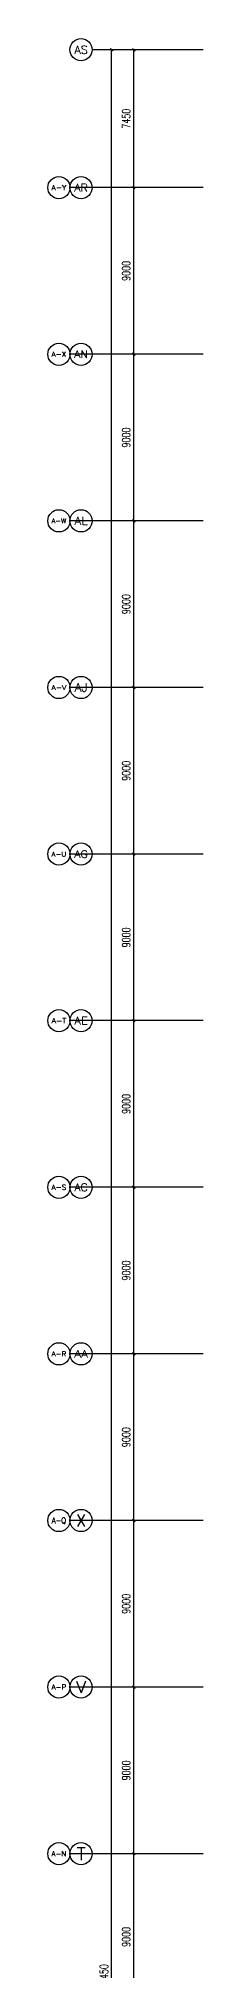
# Model space of a CAD drawing. Extents: x 6824721 to 16538177, y 2478193 to 6665639.
# Drawn here: x 8676955 to 8685355, y 2840398 to 2944751 of the extents above; entities that cross this region are included whole.
import ezdxf
from ezdxf.enums import TextEntityAlignment as Align

# ---------------------------------------------------------------- set-up
doc = ezdxf.new("R2010")
doc.units = 0
doc.header["$LTSCALE"] = 10
for name, color, linetype in [('0-wo', 8, 'Continuous'), ('AXIS', 3, 'Continuous'), ('AXIS_TEXT', 7, 'Continuous')]:
    doc.layers.add(name, color=color, linetype=linetype)
doc.styles.add('_TCH_AXIS', font='COMPLEX', dxfattribs={"bigfont": 'GBCBIG'})
doc.styles.add('_TCH_DIM_T3', font='SIMPLEX', dxfattribs={"width": 0.705882, "bigfont": 'GBCBIG'})
doc.styles.add('COMPLEX', font='COMPLEX')
doc.styles.add('STANDARD_T3', font='TSSDENG.shx', dxfattribs={"width": 0.56, "bigfont": 'TSSDCHN.shx'})
doc.dimstyles.new('_TCH_ARCH&&150', dxfattribs={"dimtxt": 525, "dimasz": 150, "dimexe": 375, "dimexo": 450, "dimgap": 150, "dimtad": 1, "dimdec": 0, "dimzin": 0, "dimdsep": 46, "dimtxsty": 'STANDARD_T3', "dimblk": 'ARCHTICK', "dimcen": 0.09, "dimclrt": 7, "dimazin": 2, "dimtfac": 1, "dimtdec": 0, "dimtix": 1, "dimtmove": 2, "dimatfit": 3, "dimfxl": 0, "dimtolj": 1, "dimtzin": 0, "dimarcsym": 0})

# ---------------------------------------------------------------- blocks, each defined once
blk = doc.blocks.new('_AXISO')
blk.add_circle((0, 0), 0.5)
at = {"layer": 'AXIS_TEXT', "style": 'COMPLEX', "width": 1.041667}
blk.add_attdef('A', text='', height=0.56, dxfattribs=at).set_placement((-0.25, -0.28), (0.25, -0.28), align=Align.FIT)
blk = doc.blocks.new('_ArchTick')
at = {"color": 0, "linetype": 'ByBlock', "const_width": 0.4}
blk.add_lwpolyline([(-0.5, -0.5), (0.5, 0.5)], dxfattribs=at)
blk = doc.blocks.new('*D282')
at = {"layer": 'AXIS', "color": 0, "lineweight": -2, "transparency": 16777216}
for p, q in [((-113567, 843925), (-118442, 843925)), ((-118067, 635475), (-118067, 843925)), ((-113567, 635475), (-118442, 635475))]:
    blk.add_line(p, q, dxfattribs=at)
at = {"layer": 'Defpoints', "color": 0, "transparency": 16777216}
for p in [(-118067, 843925), (-113117, 843925), (-113117, 635475)]:
    blk.add_point(p, dxfattribs=at)
at = {"layer": 'AXIS', "color": 0, "lineweight": -2, "transparency": 16777216, "xscale": 150, "yscale": 150, "zscale": 150}
for p, rotation in [((-118067, 843925), 90), ((-118067, 635475), 270)]:
    blk.add_blockref('_ArchTick', p, dxfattribs=dict(at, rotation=rotation))
at = {"layer": 'AXIS', "color": 7, "transparency": 16777216, "insert": (-118480, 739700), "char_height": 446.2, "attachment_point": 5, "rotation": 90, "style": '_TCH_DIM_T3'}
blk.add_mtext('\\A1;208450', dxfattribs=at)
blk = doc.blocks.new('*D295')
at = {"layer": 'AXIS', "color": 0, "lineweight": -2, "transparency": 16777216}
for p, q in [((-113567, 746475), (-117242, 746475)), ((-116867, 737475), (-116867, 746475)), ((-113567, 737475), (-117242, 737475))]:
    blk.add_line(p, q, dxfattribs=at)
at = {"layer": 'Defpoints', "color": 0, "transparency": 16777216}
for p in [(-116867, 746475), (-113117, 746475), (-113117, 737475)]:
    blk.add_point(p, dxfattribs=at)
at = {"layer": 'AXIS', "color": 0, "lineweight": -2, "transparency": 16777216, "xscale": 150, "yscale": 150, "zscale": 150}
for p, rotation in [((-116867, 746475), 90), ((-116867, 737475), 270)]:
    blk.add_blockref('_ArchTick', p, dxfattribs=dict(at, rotation=rotation))
at = {"layer": 'AXIS', "color": 7, "transparency": 16777216, "insert": (-117280, 741975), "char_height": 446.2, "attachment_point": 5, "rotation": 90, "style": '_TCH_DIM_T3'}
blk.add_mtext('\\A1;9000', dxfattribs=at)
blk = doc.blocks.new('*D296')
at = {"layer": 'AXIS', "color": 0, "lineweight": -2, "transparency": 16777216}
for p, q in [((-113567, 755475), (-117242, 755475)), ((-116867, 746475), (-116867, 755475)), ((-113567, 746475), (-117242, 746475))]:
    blk.add_line(p, q, dxfattribs=at)
at = {"layer": 'Defpoints', "color": 0, "transparency": 16777216}
for p in [(-116867, 755475), (-113117, 755475), (-113117, 746475)]:
    blk.add_point(p, dxfattribs=at)
at = {"layer": 'AXIS', "color": 0, "lineweight": -2, "transparency": 16777216, "xscale": 150, "yscale": 150, "zscale": 150}
for p, rotation in [((-116867, 755475), 90), ((-116867, 746475), 270)]:
    blk.add_blockref('_ArchTick', p, dxfattribs=dict(at, rotation=rotation))
at = {"layer": 'AXIS', "color": 7, "transparency": 16777216, "insert": (-117280, 750975), "char_height": 446.2, "attachment_point": 5, "rotation": 90, "style": '_TCH_DIM_T3'}
blk.add_mtext('\\A1;9000', dxfattribs=at)
blk = doc.blocks.new('*D297')
at = {"layer": 'AXIS', "color": 0, "lineweight": -2, "transparency": 16777216}
for p, q in [((-113567, 764475), (-117242, 764475)), ((-116867, 755475), (-116867, 764475)), ((-113567, 755475), (-117242, 755475))]:
    blk.add_line(p, q, dxfattribs=at)
at = {"layer": 'Defpoints', "color": 0, "transparency": 16777216}
for p in [(-116867, 764475), (-113117, 764475), (-113117, 755475)]:
    blk.add_point(p, dxfattribs=at)
at = {"layer": 'AXIS', "color": 0, "lineweight": -2, "transparency": 16777216, "xscale": 150, "yscale": 150, "zscale": 150}
for p, rotation in [((-116867, 764475), 90), ((-116867, 755475), 270)]:
    blk.add_blockref('_ArchTick', p, dxfattribs=dict(at, rotation=rotation))
at = {"layer": 'AXIS', "color": 7, "transparency": 16777216, "insert": (-117280, 759975), "char_height": 446.2, "attachment_point": 5, "rotation": 90, "style": '_TCH_DIM_T3'}
blk.add_mtext('\\A1;9000', dxfattribs=at)
blk = doc.blocks.new('*D298')
at = {"layer": 'AXIS', "color": 0, "lineweight": -2, "transparency": 16777216}
for p, q in [((-113567, 773475), (-117242, 773475)), ((-116867, 764475), (-116867, 773475)), ((-113567, 764475), (-117242, 764475))]:
    blk.add_line(p, q, dxfattribs=at)
at = {"layer": 'Defpoints', "color": 0, "transparency": 16777216}
for p in [(-116867, 773475), (-113117, 773475), (-113117, 764475)]:
    blk.add_point(p, dxfattribs=at)
at = {"layer": 'AXIS', "color": 0, "lineweight": -2, "transparency": 16777216, "xscale": 150, "yscale": 150, "zscale": 150}
for p, rotation in [((-116867, 773475), 90), ((-116867, 764475), 270)]:
    blk.add_blockref('_ArchTick', p, dxfattribs=dict(at, rotation=rotation))
at = {"layer": 'AXIS', "color": 7, "transparency": 16777216, "insert": (-117280, 768975), "char_height": 446.2, "attachment_point": 5, "rotation": 90, "style": '_TCH_DIM_T3'}
blk.add_mtext('\\A1;9000', dxfattribs=at)
blk = doc.blocks.new('*D299')
at = {"layer": 'AXIS', "color": 0, "lineweight": -2, "transparency": 16777216}
for p, q in [((-113567, 782475), (-117242, 782475)), ((-116867, 773475), (-116867, 782475)), ((-113567, 773475), (-117242, 773475))]:
    blk.add_line(p, q, dxfattribs=at)
at = {"layer": 'Defpoints', "color": 0, "transparency": 16777216}
for p in [(-116867, 782475), (-113117, 782475), (-113117, 773475)]:
    blk.add_point(p, dxfattribs=at)
at = {"layer": 'AXIS', "color": 0, "lineweight": -2, "transparency": 16777216, "xscale": 150, "yscale": 150, "zscale": 150}
for p, rotation in [((-116867, 782475), 90), ((-116867, 773475), 270)]:
    blk.add_blockref('_ArchTick', p, dxfattribs=dict(at, rotation=rotation))
at = {"layer": 'AXIS', "color": 7, "transparency": 16777216, "insert": (-117280, 777975), "char_height": 446.2, "attachment_point": 5, "rotation": 90, "style": '_TCH_DIM_T3'}
blk.add_mtext('\\A1;9000', dxfattribs=at)
blk = doc.blocks.new('*D300')
at = {"layer": 'AXIS', "color": 0, "lineweight": -2, "transparency": 16777216}
for p, q in [((-113567, 791475), (-117242, 791475)), ((-116867, 782475), (-116867, 791475)), ((-113567, 782475), (-117242, 782475))]:
    blk.add_line(p, q, dxfattribs=at)
at = {"layer": 'Defpoints', "color": 0, "transparency": 16777216}
for p in [(-116867, 791475), (-113117, 791475), (-113117, 782475)]:
    blk.add_point(p, dxfattribs=at)
at = {"layer": 'AXIS', "color": 0, "lineweight": -2, "transparency": 16777216, "xscale": 150, "yscale": 150, "zscale": 150}
for p, rotation in [((-116867, 791475), 90), ((-116867, 782475), 270)]:
    blk.add_blockref('_ArchTick', p, dxfattribs=dict(at, rotation=rotation))
at = {"layer": 'AXIS', "color": 7, "transparency": 16777216, "insert": (-117280, 786975), "char_height": 446.2, "attachment_point": 5, "rotation": 90, "style": '_TCH_DIM_T3'}
blk.add_mtext('\\A1;9000', dxfattribs=at)
blk = doc.blocks.new('*D301')
at = {"layer": 'AXIS', "color": 0, "lineweight": -2, "transparency": 16777216}
for p, q in [((-113567, 800475), (-117242, 800475)), ((-116867, 791475), (-116867, 800475)), ((-113567, 791475), (-117242, 791475))]:
    blk.add_line(p, q, dxfattribs=at)
at = {"layer": 'Defpoints', "color": 0, "transparency": 16777216}
for p in [(-116867, 800475), (-113117, 800475), (-113117, 791475)]:
    blk.add_point(p, dxfattribs=at)
at = {"layer": 'AXIS', "color": 0, "lineweight": -2, "transparency": 16777216, "xscale": 150, "yscale": 150, "zscale": 150}
for p, rotation in [((-116867, 800475), 90), ((-116867, 791475), 270)]:
    blk.add_blockref('_ArchTick', p, dxfattribs=dict(at, rotation=rotation))
at = {"layer": 'AXIS', "color": 7, "transparency": 16777216, "insert": (-117280, 795975), "char_height": 446.2, "attachment_point": 5, "rotation": 90, "style": '_TCH_DIM_T3'}
blk.add_mtext('\\A1;9000', dxfattribs=at)
blk = doc.blocks.new('*D302')
at = {"layer": 'AXIS', "color": 0, "lineweight": -2, "transparency": 16777216}
for p, q in [((-113567, 809475), (-117242, 809475)), ((-116867, 800475), (-116867, 809475)), ((-113567, 800475), (-117242, 800475))]:
    blk.add_line(p, q, dxfattribs=at)
at = {"layer": 'Defpoints', "color": 0, "transparency": 16777216}
for p in [(-116867, 809475), (-113117, 809475), (-113117, 800475)]:
    blk.add_point(p, dxfattribs=at)
at = {"layer": 'AXIS', "color": 0, "lineweight": -2, "transparency": 16777216, "xscale": 150, "yscale": 150, "zscale": 150}
for p, rotation in [((-116867, 809475), 90), ((-116867, 800475), 270)]:
    blk.add_blockref('_ArchTick', p, dxfattribs=dict(at, rotation=rotation))
at = {"layer": 'AXIS', "color": 7, "transparency": 16777216, "insert": (-117280, 804975), "char_height": 446.2, "attachment_point": 5, "rotation": 90, "style": '_TCH_DIM_T3'}
blk.add_mtext('\\A1;9000', dxfattribs=at)
blk = doc.blocks.new('*D303')
at = {"layer": 'AXIS', "color": 0, "lineweight": -2, "transparency": 16777216}
for p, q in [((-113567, 818475), (-117242, 818475)), ((-116867, 809475), (-116867, 818475)), ((-113567, 809475), (-117242, 809475))]:
    blk.add_line(p, q, dxfattribs=at)
at = {"layer": 'Defpoints', "color": 0, "transparency": 16777216}
for p in [(-116867, 818475), (-113117, 818475), (-113117, 809475)]:
    blk.add_point(p, dxfattribs=at)
at = {"layer": 'AXIS', "color": 0, "lineweight": -2, "transparency": 16777216, "xscale": 150, "yscale": 150, "zscale": 150}
for p, rotation in [((-116867, 818475), 90), ((-116867, 809475), 270)]:
    blk.add_blockref('_ArchTick', p, dxfattribs=dict(at, rotation=rotation))
at = {"layer": 'AXIS', "color": 7, "transparency": 16777216, "insert": (-117280, 813975), "char_height": 446.2, "attachment_point": 5, "rotation": 90, "style": '_TCH_DIM_T3'}
blk.add_mtext('\\A1;9000', dxfattribs=at)
blk = doc.blocks.new('*D304')
at = {"layer": 'AXIS', "color": 0, "lineweight": -2, "transparency": 16777216}
for p, q in [((-113567, 827475), (-117242, 827475)), ((-116867, 818475), (-116867, 827475)), ((-113567, 818475), (-117242, 818475))]:
    blk.add_line(p, q, dxfattribs=at)
at = {"layer": 'Defpoints', "color": 0, "transparency": 16777216}
for p in [(-116867, 827475), (-113117, 827475), (-113117, 818475)]:
    blk.add_point(p, dxfattribs=at)
at = {"layer": 'AXIS', "color": 0, "lineweight": -2, "transparency": 16777216, "xscale": 150, "yscale": 150, "zscale": 150}
for p, rotation in [((-116867, 827475), 90), ((-116867, 818475), 270)]:
    blk.add_blockref('_ArchTick', p, dxfattribs=dict(at, rotation=rotation))
at = {"layer": 'AXIS', "color": 7, "transparency": 16777216, "insert": (-117280, 822975), "char_height": 446.2, "attachment_point": 5, "rotation": 90, "style": '_TCH_DIM_T3'}
blk.add_mtext('\\A1;9000', dxfattribs=at)
blk = doc.blocks.new('*D305')
at = {"layer": 'AXIS', "color": 0, "lineweight": -2, "transparency": 16777216}
for p, q in [((-113567, 836475), (-117242, 836475)), ((-116867, 827475), (-116867, 836475)), ((-113567, 827475), (-117242, 827475))]:
    blk.add_line(p, q, dxfattribs=at)
at = {"layer": 'Defpoints', "color": 0, "transparency": 16777216}
for p in [(-116867, 836475), (-113117, 836475), (-113117, 827475)]:
    blk.add_point(p, dxfattribs=at)
at = {"layer": 'AXIS', "color": 0, "lineweight": -2, "transparency": 16777216, "xscale": 150, "yscale": 150, "zscale": 150}
for p, rotation in [((-116867, 836475), 90), ((-116867, 827475), 270)]:
    blk.add_blockref('_ArchTick', p, dxfattribs=dict(at, rotation=rotation))
at = {"layer": 'AXIS', "color": 7, "transparency": 16777216, "insert": (-117280, 831975), "char_height": 446.2, "attachment_point": 5, "rotation": 90, "style": '_TCH_DIM_T3'}
blk.add_mtext('\\A1;9000', dxfattribs=at)
blk = doc.blocks.new('*D306')
at = {"layer": 'AXIS', "color": 0, "lineweight": -2, "transparency": 16777216}
for p, q in [((-113567, 843925), (-117242, 843925)), ((-116867, 836475), (-116867, 843925)), ((-113567, 836475), (-117242, 836475))]:
    blk.add_line(p, q, dxfattribs=at)
at = {"layer": 'Defpoints', "color": 0, "transparency": 16777216}
for p in [(-116867, 843925), (-113117, 843925), (-113117, 836475)]:
    blk.add_point(p, dxfattribs=at)
at = {"layer": 'AXIS', "color": 0, "lineweight": -2, "transparency": 16777216, "xscale": 150, "yscale": 150, "zscale": 150}
for p, rotation in [((-116867, 843925), 90), ((-116867, 836475), 270)]:
    blk.add_blockref('_ArchTick', p, dxfattribs=dict(at, rotation=rotation))
at = {"layer": 'AXIS', "color": 7, "transparency": 16777216, "insert": (-117280, 840200), "char_height": 446.2, "attachment_point": 5, "rotation": 90, "style": '_TCH_DIM_T3'}
blk.add_mtext('\\A1;7450', dxfattribs=at)
blk = doc.blocks.new('wet 45u67i')
at = {"layer": 'AXIS', "color": 3}
for p, q in [((-113117.3, 843924.6), (-119117.3, 843924.6)), ((-113117.3, 836474.6), (-120317.3, 836474.6)), ((-113117.3, 836474.6), (-119117.3, 836474.6)), ((-113117.3, 827474.6), (-120317.3, 827474.6)), ((-113117.3, 827474.6), (-119117.3, 827474.6)), ((-113117.3, 818474.6), (-120317.3, 818474.6)), ((-113117.3, 818474.6), (-119117.3, 818474.6)), ((-113117.3, 809474.6), (-120317.3, 809474.6)), ((-113117.3, 809474.6), (-119117.3, 809474.6)), ((-113117.3, 800474.6), (-120317.3, 800474.6)), ((-113117.3, 800474.6), (-119117.3, 800474.6)), ((-113117.3, 791474.6), (-120317.3, 791474.6)), ((-113117.3, 791474.6), (-119117.3, 791474.6)), ((-113117.3, 782474.6), (-120317.3, 782474.6)), ((-113117.3, 782474.6), (-119117.3, 782474.6)), ((-113117.3, 773474.6), (-120317.3, 773474.6)), ((-113117.3, 773474.6), (-119117.3, 773474.6)), ((-113117.3, 764474.6), (-120317.3, 764474.6)), ((-113117.3, 764474.6), (-119117.3, 764474.6)), ((-113117.3, 755474.6), (-120317.3, 755474.6)), ((-113117.3, 755474.6), (-119117.3, 755474.6)), ((-113117.3, 746474.6), (-120317.3, 746474.6)), ((-113117.3, 746474.6), (-119117.3, 746474.6))]:
    blk.add_line(p, q, dxfattribs=at)
ref = blk.add_blockref('_AXISO', (-119717.3, 843924.6), dxfattribs=dict(at, xscale=1200, yscale=1200, zscale=1200))
ref.add_attrib('A', 'AS', dxfattribs={"layer": 'AXIS_TEXT', "height": 432.18, "style": '_TCH_AXIS'}).set_placement((-120077.4, 843708.5), (-119357.2, 843708.5), align=Align.FIT)
ref = blk.add_blockref('_AXISO', (-120917.3, 836474.6), dxfattribs=dict(at, xscale=1200, yscale=1200, zscale=1200))
ref.add_attrib('A', 'A-Y', dxfattribs={"layer": 'AXIS_TEXT', "height": 254.69, "style": '_TCH_AXIS'}).set_placement((-121317.5, 836347.3), (-120517.1, 836347.3), align=Align.FIT)
ref = blk.add_blockref('_AXISO', (-119717.3, 836474.6), dxfattribs=dict(at, xscale=1200, yscale=1200, zscale=1200))
ref.add_attrib('A', 'AR', dxfattribs={"layer": 'AXIS_TEXT', "height": 398.24, "style": '_TCH_AXIS'}).set_placement((-120087.1, 836275.5), (-119347.5, 836275.5), align=Align.FIT)
ref = blk.add_blockref('_AXISO', (-120917.3, 827474.6), dxfattribs=dict(at, xscale=1200, yscale=1200, zscale=1200))
ref.add_attrib('A', 'A-X', dxfattribs={"layer": 'AXIS_TEXT', "height": 258.24, "style": '_TCH_AXIS'}).set_placement((-121317, 827345.5), (-120517.6, 827345.5), align=Align.FIT)
ref = blk.add_blockref('_AXISO', (-119717.3, 827474.6), dxfattribs=dict(at, xscale=1200, yscale=1200, zscale=1200))
ref.add_attrib('A', 'AN', dxfattribs={"layer": 'AXIS_TEXT', "height": 390.46, "style": '_TCH_AXIS'}).set_placement((-120089.2, 827279.4), (-119345.4, 827279.4), align=Align.FIT)
ref = blk.add_blockref('_AXISO', (-120917.3, 818474.6), dxfattribs=dict(at, xscale=1200, yscale=1200, zscale=1200))
ref.add_attrib('A', 'A-W', dxfattribs={"layer": 'AXIS_TEXT', "height": 244.58, "style": '_TCH_AXIS'}).set_placement((-121319.1, 818352.3), (-120515.5, 818352.3), align=Align.FIT)
ref = blk.add_blockref('_AXISO', (-119717.3, 818474.6), dxfattribs=dict(at, xscale=1200, yscale=1200, zscale=1200))
ref.add_attrib('A', 'AL', dxfattribs={"layer": 'AXIS_TEXT', "height": 423.25, "style": '_TCH_AXIS'}).set_placement((-120080.1, 818263), (-119354.5, 818263), align=Align.FIT)
ref = blk.add_blockref('_AXISO', (-120917.3, 809474.6), dxfattribs=dict(at, xscale=1200, yscale=1200, zscale=1200))
ref.add_attrib('A', 'A-V', dxfattribs={"layer": 'AXIS_TEXT', "height": 258.24, "style": '_TCH_AXIS'}).set_placement((-121317, 809345.5), (-120517.6, 809345.5), align=Align.FIT)
ref = blk.add_blockref('_AXISO', (-119717.3, 809474.6), dxfattribs=dict(at, xscale=1200, yscale=1200, zscale=1200))
ref.add_attrib('A', 'AJ', dxfattribs={"layer": 'AXIS_TEXT', "height": 460.87, "style": '_TCH_AXIS'}).set_placement((-120068.4, 809244.2), (-119366.2, 809244.2), align=Align.FIT)
ref = blk.add_blockref('_AXISO', (-120917.3, 800474.6), dxfattribs=dict(at, xscale=1200, yscale=1200, zscale=1200))
ref.add_attrib('A', 'A-U', dxfattribs={"layer": 'AXIS_TEXT', "height": 251.23, "style": '_TCH_AXIS'}).set_placement((-121318.1, 800349), (-120516.5, 800349), align=Align.FIT)
ref = blk.add_blockref('_AXISO', (-119717.3, 800474.6), dxfattribs=dict(at, xscale=1200, yscale=1200, zscale=1200))
ref.add_attrib('A', 'AG', dxfattribs={"layer": 'AXIS_TEXT', "height": 398.24, "style": '_TCH_AXIS'}).set_placement((-120087.1, 800275.5), (-119347.5, 800275.5), align=Align.FIT)
ref = blk.add_blockref('_AXISO', (-120917.3, 791474.6), dxfattribs=dict(at, xscale=1200, yscale=1200, zscale=1200))
ref.add_attrib('A', 'A-T', dxfattribs={"layer": 'AXIS_TEXT', "height": 269.48, "style": '_TCH_AXIS'}).set_placement((-121315.1, 791339.9), (-120519.5, 791339.9), align=Align.FIT)
ref = blk.add_blockref('_AXISO', (-119717.3, 791474.6), dxfattribs=dict(at, xscale=1200, yscale=1200, zscale=1200))
ref.add_attrib('A', 'AE', dxfattribs={"layer": 'AXIS_TEXT', "height": 414.63, "style": '_TCH_AXIS'}).set_placement((-120082.6, 791267.3), (-119352, 791267.3), align=Align.FIT)
ref = blk.add_blockref('_AXISO', (-120917.3, 782474.6), dxfattribs=dict(at, xscale=1200, yscale=1200, zscale=1200))
ref.add_attrib('A', 'A-S', dxfattribs={"layer": 'AXIS_TEXT', "height": 273.43, "style": '_TCH_AXIS'}).set_placement((-121314.4, 782337.9), (-120520.2, 782337.9), align=Align.FIT)
ref = blk.add_blockref('_AXISO', (-119717.3, 782474.6), dxfattribs=dict(at, xscale=1200, yscale=1200, zscale=1200))
ref.add_attrib('A', 'AC', dxfattribs={"layer": 'AXIS_TEXT', "height": 423.25, "style": '_TCH_AXIS'}).set_placement((-120080.1, 782263), (-119354.5, 782263), align=Align.FIT)
ref = blk.add_blockref('_AXISO', (-120917.3, 773474.6), dxfattribs=dict(at, xscale=1200, yscale=1200, zscale=1200))
ref.add_attrib('A', 'A-R', dxfattribs={"layer": 'AXIS_TEXT', "height": 258.24, "style": '_TCH_AXIS'}).set_placement((-121317, 773345.5), (-120517.6, 773345.5), align=Align.FIT)
ref = blk.add_blockref('_AXISO', (-119717.3, 773474.6), dxfattribs=dict(at, xscale=1200, yscale=1200, zscale=1200))
ref.add_attrib('A', 'AA', dxfattribs={"layer": 'AXIS_TEXT', "height": 398.24, "style": '_TCH_AXIS'}).set_placement((-120087.1, 773275.5), (-119347.5, 773275.5), align=Align.FIT)
ref = blk.add_blockref('_AXISO', (-120917.3, 764474.6), dxfattribs=dict(at, xscale=1200, yscale=1200, zscale=1200))
ref.add_attrib('A', 'A-Q', dxfattribs={"layer": 'AXIS_TEXT', "height": 320.45, "style": '_TCH_AXIS', "width": 0.807692}).set_placement((-121305.5, 764314.4), (-120529.1, 764314.4), align=Align.FIT)
ref = blk.add_blockref('_AXISO', (-119717.3, 764474.6), dxfattribs=dict(at, xscale=1200, yscale=1200, zscale=1200))
ref.add_attrib('A', 'X', dxfattribs={"layer": 'AXIS_TEXT', "height": 637.8, "style": '_TCH_AXIS'}).set_placement((-119990.6, 764155.7), (-119444, 764155.7), align=Align.FIT)
ref = blk.add_blockref('_AXISO', (-120917.3, 755474.6), dxfattribs=dict(at, xscale=1200, yscale=1200, zscale=1200))
ref.add_attrib('A', 'A-P', dxfattribs={"layer": 'AXIS_TEXT', "height": 261.89, "style": '_TCH_AXIS'}).set_placement((-121316.4, 755343.7), (-120518.2, 755343.7), align=Align.FIT)
ref = blk.add_blockref('_AXISO', (-119717.3, 755474.6), dxfattribs=dict(at, xscale=1200, yscale=1200, zscale=1200))
ref.add_attrib('A', 'V', dxfattribs={"layer": 'AXIS_TEXT', "height": 637.8, "style": '_TCH_AXIS'}).set_placement((-119990.6, 755155.7), (-119444, 755155.7), align=Align.FIT)
ref = blk.add_blockref('_AXISO', (-120917.3, 746474.6), dxfattribs=dict(at, xscale=1200, yscale=1200, zscale=1200))
ref.add_attrib('A', 'A-N', dxfattribs={"layer": 'AXIS_TEXT', "height": 254.69, "style": '_TCH_AXIS'}).set_placement((-121317.5, 746347.3), (-120517.1, 746347.3), align=Align.FIT)
ref = blk.add_blockref('_AXISO', (-119717.3, 746474.6), dxfattribs=dict(at, xscale=1200, yscale=1200, zscale=1200))
ref.add_attrib('A', 'T', dxfattribs={"layer": 'AXIS_TEXT', "height": 683.5, "style": '_TCH_AXIS'}).set_placement((-119961.4, 746132.8), (-119473.2, 746132.8), align=Align.FIT)
for p1, p2, distance, picture, middle in [((-113117.3, 635474.6), (-113117.3, 843924.6), 4950, '*D282', (-118479.8, 739699.6)), ((-113117.3, 836474.6), (-113117.3, 843924.6), 3750, '*D306', (-117279.8, 840199.6)), ((-113117.3, 827474.6), (-113117.3, 836474.6), 3750, '*D305', (-117279.8, 831974.6)), ((-113117.3, 818474.6), (-113117.3, 827474.6), 3750, '*D304', (-117279.8, 822974.6)), ((-113117.3, 809474.6), (-113117.3, 818474.6), 3750, '*D303', (-117279.8, 813974.6)), ((-113117.3, 800474.6), (-113117.3, 809474.6), 3750, '*D302', (-117279.8, 804974.6)), ((-113117.3, 791474.6), (-113117.3, 800474.6), 3750, '*D301', (-117279.8, 795974.6)), ((-113117.3, 782474.6), (-113117.3, 791474.6), 3750, '*D300', (-117279.8, 786974.6)), ((-113117.3, 773474.6), (-113117.3, 782474.6), 3750, '*D299', (-117279.8, 777974.6)), ((-113117.3, 764474.6), (-113117.3, 773474.6), 3750, '*D298', (-117279.8, 768974.6)), ((-113117.3, 755474.6), (-113117.3, 764474.6), 3750, '*D297', (-117279.8, 759974.6)), ((-113117.3, 746474.6), (-113117.3, 755474.6), 3750, '*D296', (-117279.8, 750974.6)), ((-113117.3, 737474.6), (-113117.3, 746474.6), 3750, '*D295', (-117279.8, 741974.6))]:
    dim = blk.add_aligned_dim(p1=p1, p2=p2, distance=distance, dimstyle='_TCH_ARCH&&150', dxfattribs=at)
    dim.commit()
    dim.dimension.update_dxf_attribs({"geometry": picture, "text_midpoint": middle})

msp = doc.modelspace()

# ---------------------------------------------------------------- block references
at = {"layer": '0-wo'}
msp.add_blockref('wet 45u67i', (8798472.7, 2100226.9), dxfattribs=at)

doc.saveas('drawing.dxf')
